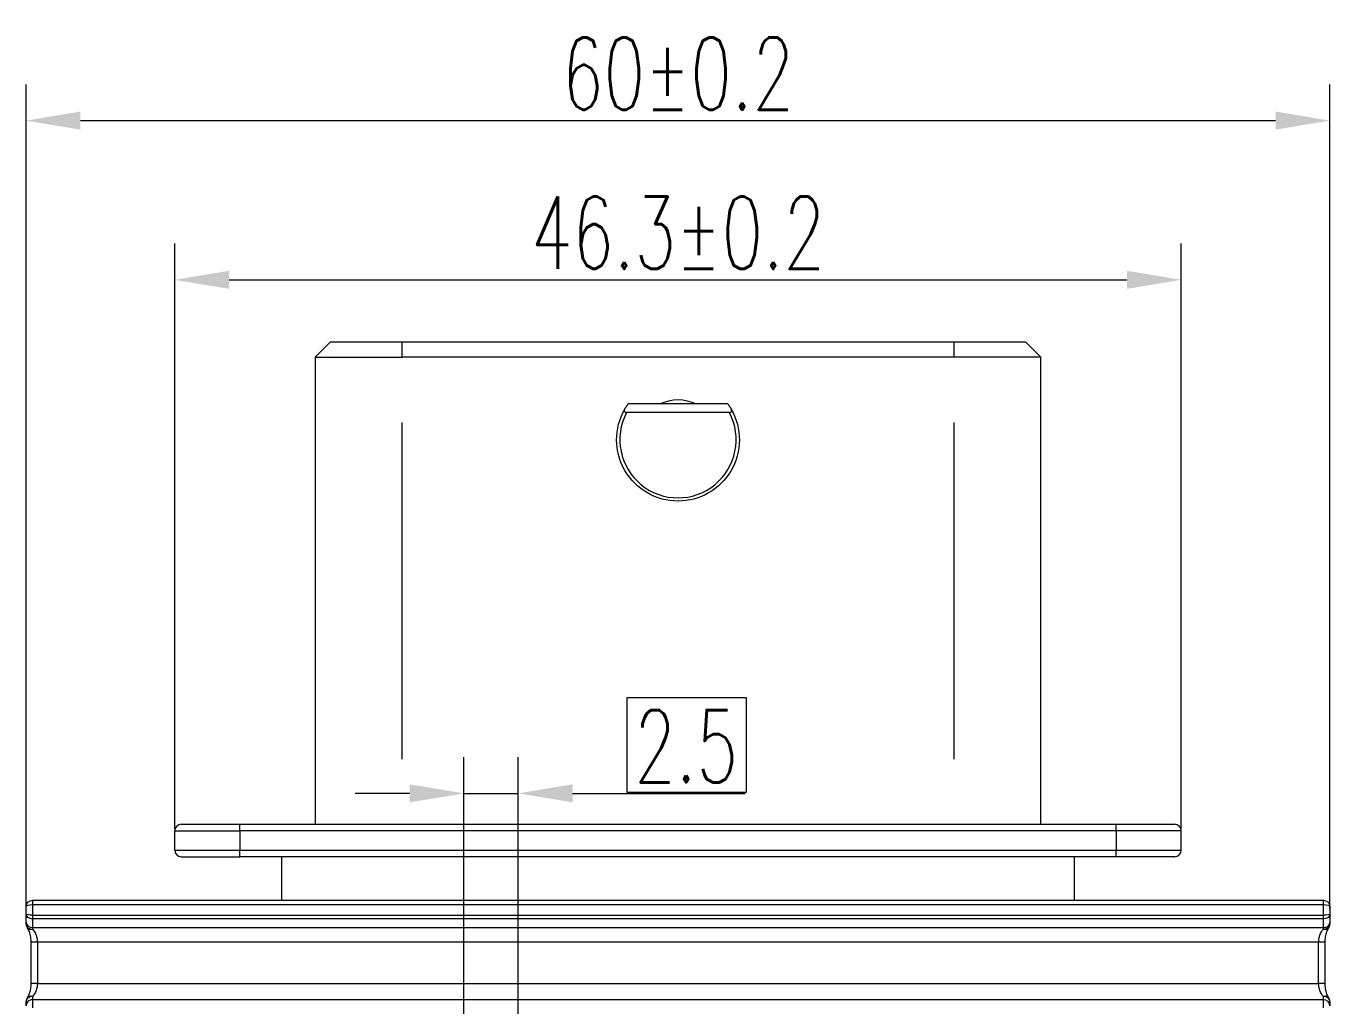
# Model space of a CAD drawing. Header units: millimetres. Extents: x 973 to 1237, y 285 to 472.
# Drawn here: x 1042.8 to 1078.8, y 335.15 to 362.22 of the extents above; entities that cross this region are included whole.
import ezdxf

# ---------------------------------------------------------------- set-up
doc = ezdxf.new("R2010")
doc.units = ezdxf.units.MM
doc.layers.add('3', color=7, linetype='Continuous', true_color=0xffffff)
doc.layers.add('尺寸线层', color=3, linetype='Continuous')
doc.styles.get("Standard").update_dxf_attribs({"font": 'txt', "bigfont": 'gbcbig.shx'})
doc.styles.add('标准', font='txt.shx', dxfattribs={"width": 0.667})
doc.dimstyles.new('小粟', dxfattribs={"dimtxt": 2, "dimasz": 1.5, "dimexe": 1, "dimexo": 0.05, "dimgap": 0.3, "dimtad": 1, "dimdsep": 46, "dimtxsty": 'Standard', "dimcen": 2.5, "dimadec": 0, "dimazin": 0, "dimtfac": 1, "dimtmove": 0, "dimatfit": 3, "dimfxl": 1, "dimlwd": 13, "dimlwe": 13, "dimarcsym": 0})

# ---------------------------------------------------------------- blocks, each defined once
blk = doc.blocks.new('*D559')
at = {"layer": 'DEFPOINTS', "color": 0}
for p in [(1074.695, 355.213), (1046.907, 339.994), (1074.695, 339.994)]:
    blk.add_point(p, dxfattribs=at)
at = {"layer": '尺寸线层', "color": 0, "lineweight": 13}
for p, q in [((1046.907, 340.044), (1046.907, 356.213)), ((1074.695, 340.044), (1074.695, 356.213)), ((1048.407, 355.213), (1073.195, 355.213))]:
    blk.add_line(p, q, dxfattribs=at)
at = {"layer": '尺寸线层', "color": 0}
for points in [[(1048.407, 355.463), (1048.407, 354.963), (1046.907, 355.213)], [(1073.195, 355.463), (1073.195, 354.963), (1074.695, 355.213)]]:
    blk.add_solid(points, dxfattribs=at)
at = {"layer": '尺寸线层', "color": 0, "insert": (1060.801, 356.513), "char_height": 2, "attachment_point": 5, "style": '标准'}
blk.add_mtext('46.3%%P0.2', dxfattribs=at)
blk = doc.blocks.new('*D562')
at = {"layer": 'DEFPOINTS', "color": 0}
for p in [(1056.391, 341.025), (1054.891, 325.324), (1056.391, 325.324)]:
    blk.add_point(p, dxfattribs=at)
at = {"layer": '尺寸线层', "color": 0, "lineweight": 13}
for p, q in [((1054.891, 325.374), (1054.891, 342.025)), ((1056.391, 325.374), (1056.391, 342.025)), ((1053.391, 341.025), (1051.891, 341.025)), ((1054.891, 341.025), (1056.391, 341.025)), ((1057.891, 341.025), (1062.659, 341.025))]:
    blk.add_line(p, q, dxfattribs=at)
at = {"layer": '尺寸线层', "color": 0}
for points in [[(1053.391, 341.275), (1053.391, 340.775), (1054.891, 341.025)], [(1057.891, 341.275), (1057.891, 340.775), (1056.391, 341.025)]]:
    blk.add_solid(points, dxfattribs=at)
at = {"layer": '尺寸线层', "color": 0, "insert": (1061.025, 342.325), "char_height": 2, "attachment_point": 5, "style": '标准'}
blk.add_mtext('2.5', dxfattribs=at)
blk = doc.blocks.new('*D570')
at = {"layer": 'DEFPOINTS', "color": 0}
for p in [(1078.801, 359.612), (1042.801, 337.794), (1078.801, 337.794)]:
    blk.add_point(p, dxfattribs=at)
at = {"layer": '尺寸线层', "color": 0, "lineweight": 13}
for p, q in [((1042.801, 337.844), (1042.801, 360.612)), ((1078.801, 337.844), (1078.801, 360.612)), ((1044.301, 359.612), (1077.301, 359.612))]:
    blk.add_line(p, q, dxfattribs=at)
at = {"layer": '尺寸线层', "color": 0}
for points in [[(1044.301, 359.862), (1044.301, 359.362), (1042.801, 359.612)], [(1077.301, 359.862), (1077.301, 359.362), (1078.801, 359.612)]]:
    blk.add_solid(points, dxfattribs=at)
at = {"layer": '尺寸线层', "color": 0, "insert": (1060.801, 360.912), "char_height": 2, "attachment_point": 5, "style": '标准'}
blk.add_mtext('60%%P0.2', dxfattribs=at)

msp = doc.modelspace()

# ---------------------------------------------------------------- linework, layer by layer
at = {"color": 2, "lineweight": 13}
msp.add_lwpolyline([(1059.392, 341.06), (1062.694, 341.06), (1062.694, 343.667), (1059.392, 343.667)], close=True, dxfattribs=at)
at = {"layer": '3', "color": 7, "linetype": 'Continuous', "lineweight": 18}
for p, q in [((1051.201, 353.494), (1050.781, 353.074)), ((1053.181, 353.494), (1051.201, 353.494)), ((1068.421, 353.494), (1053.181, 353.494)), ((1070.401, 353.494), (1068.421, 353.494)), ((1070.821, 353.074), (1070.401, 353.494)), ((1050.781, 353.074), (1053.181, 353.074)), ((1050.781, 353.074), (1050.781, 340.174)), ((1068.421, 353.074), (1053.181, 353.074)), ((1070.821, 353.074), (1068.421, 353.074)), ((1070.821, 340.174), (1070.821, 353.074)), ((1062.176, 351.784), (1059.425, 351.784)), ((1062.22, 351.544), (1059.382, 351.544)), ((1046.907, 339.454), (1046.907, 339.994)), ((1047.087, 340.174), (1048.707, 340.174)), ((1048.707, 340.174), (1072.895, 340.174)), ((1072.895, 340.174), (1074.515, 340.174)), ((1074.695, 339.454), (1074.695, 339.994)), ((1047.087, 339.274), (1048.707, 339.274)), ((1072.895, 339.274), (1048.707, 339.274)), ((1049.851, 339.274), (1049.851, 338.074)), ((1071.751, 338.074), (1071.751, 339.274)), ((1074.515, 339.274), (1072.895, 339.274)), ((1042.981, 338.074), (1078.621, 338.074)), ((1042.801, 337.693), (1042.801, 337.894)), ((1042.801, 337.468), (1042.801, 337.693)), ((1078.801, 337.894), (1078.801, 337.693)), ((1078.801, 337.693), (1078.801, 337.468)), ((1042.801, 337.41), (1042.801, 337.468)), ((1078.801, 337.468), (1078.801, 337.41)), ((1042.933, 336.911), (1042.933, 335.774)), ((1078.669, 335.774), (1078.669, 336.911)), ((1042.801, 335.151), (1042.801, 335.275)), ((1078.801, 335.275), (1078.801, 335.151))]:
    msp.add_line(p, q, dxfattribs=at)
at = {"layer": '3', "color": 155, "linetype": 'Continuous', "lineweight": 13}
for p, q in [((1053.181, 353.074), (1053.181, 353.494)), ((1068.421, 353.494), (1068.421, 353.074)), ((1053.181, 341.974), (1053.181, 351.274)), ((1068.421, 351.274), (1068.421, 341.974)), ((1046.907, 339.994), (1048.707, 339.994)), ((1048.707, 339.994), (1048.707, 340.174)), ((1048.707, 339.994), (1048.707, 339.454)), ((1072.895, 339.994), (1048.707, 339.994)), ((1072.895, 339.994), (1072.895, 340.174)), ((1074.695, 339.994), (1072.895, 339.994)), ((1072.895, 339.994), (1072.895, 339.454)), ((1046.907, 339.454), (1048.707, 339.454)), ((1048.707, 339.274), (1048.707, 339.454)), ((1048.707, 339.454), (1072.895, 339.454)), ((1072.895, 339.274), (1072.895, 339.454)), ((1072.895, 339.454), (1074.695, 339.454)), ((1042.981, 338.074), (1042.981, 337.954)), ((1078.621, 337.954), (1078.621, 338.074)), ((1042.981, 337.954), (1042.981, 337.66)), ((1042.981, 337.954), (1078.621, 337.954)), ((1078.621, 337.66), (1078.621, 337.954)), ((1042.981, 337.66), (1042.981, 337.559)), ((1042.981, 337.66), (1078.621, 337.66)), ((1078.621, 337.559), (1042.981, 337.559)), ((1042.981, 337.559), (1042.981, 337.316)), ((1078.621, 337.559), (1078.621, 337.66)), ((1078.621, 337.316), (1078.621, 337.559)), ((1042.981, 337.316), (1042.981, 337.274)), ((1042.981, 337.316), (1078.621, 337.316)), ((1078.621, 337.274), (1078.621, 337.316)), ((1043.113, 336.911), (1042.933, 336.911)), ((1078.489, 336.911), (1043.113, 336.911)), ((1043.113, 336.911), (1043.113, 335.774)), ((1078.489, 335.774), (1078.489, 336.911)), ((1078.669, 336.911), (1078.489, 336.911)), ((1043.113, 335.774), (1042.933, 335.774)), ((1043.113, 335.774), (1078.489, 335.774)), ((1078.669, 335.774), (1078.489, 335.774)), ((1042.981, 335.411), (1042.981, 335.321)), ((1042.981, 335.321), (1042.981, 335.103)), ((1078.621, 335.321), (1042.981, 335.321)), ((1078.621, 335.321), (1078.621, 335.411)), ((1078.621, 335.103), (1078.621, 335.321))]:
    msp.add_line(p, q, dxfattribs=at)
at = {"layer": '3', "color": 155, "linetype": 'Continuous', "lineweight": 13, "extrusion": (0, 0, -1)}
msp.add_arc((-1060.801, 350.794), 1.11, 63.1125, 116.8875, dxfattribs=at)
at = {"layer": '3', "color": 7, "linetype": 'Continuous', "lineweight": 18, "extrusion": (0, 0, -1)}
for centre, radius, start, end in [((-1060.801, 350.794), 1.695, 270, 29.7077), ((-1060.801, 350.794), 1.695, 150.2923, 270), ((-1042.981, 337.894), 0.18, 0, 90), ((-1078.621, 337.894), 0.18, 90, 180)]:
    msp.add_arc(centre, radius, start, end, dxfattribs=at)
at = {"layer": '3', "color": 155, "linetype": 'Continuous', "lineweight": 13}
msp.add_arc((1060.801, 350.794), 1.605, 152.1415, 27.8585, dxfattribs=at)
at = {"layer": '3', "color": 7, "linetype": 'Continuous', "lineweight": 18}
for centre, start, end in [((1047.087, 339.994), 90, 180), ((1074.515, 339.994), 0, 90), ((1047.087, 339.454), 180, 270), ((1074.515, 339.454), 270, 0), ((1042.981, 337.41), 180, 213.7453), ((1078.621, 337.41), 326.2547, 0), ((1042.981, 335.275), 146.2547, 180), ((1078.621, 335.275), 0, 33.7453)]:
    msp.add_arc(centre, 0.18, start, end, dxfattribs=at)
at = {"layer": '3', "color": 155, "linetype": 'Continuous', "lineweight": 13, "extrusion": (0, 0, -1)}
for centre, major_axis, ratio, start_param, end_param in [((1042.981, 337.894), (0.18, 0), 0.333333, 3.141593, 4.712389), ((1042.981, 337.693), (0.18, 0), 0.182982, 1.570796, 3.141593), ((1042.981, 337.693), (0.18, 0), 0.745423, 1.570796, 3.141593), ((1078.621, 337.894), (0.18, 0), 0.333333, 4.712389, 6.283185), ((1078.621, 337.693), (0.18, 0), 0.182982, 0, 1.570796), ((1078.621, 337.693), (0.18, 0), 0.745423, 0, 1.570796), ((1042.731, 336.911), (0, -0.48), 0.794444, 3.854649, 4.712389), ((1078.87, 336.911), (0, -0.48), 0.794444, 1.570796, 2.428536), ((1042.731, 335.774), (0, -0.48), 0.794444, 4.712389, 5.570129), ((1078.87, 335.774), (0, -0.48), 0.794444, 0.713057, 1.570796)]:
    msp.add_ellipse(centre, major_axis=major_axis, ratio=ratio, start_param=start_param, end_param=end_param, dxfattribs=at)
at = {"layer": '3', "color": 155, "linetype": 'Continuous', "lineweight": 13}
for centre, major_axis, ratio, start_param, end_param in [((1042.981, 337.468), (0.18, 0), 0.843661, 3.141593, 4.712389), ((1042.981, 337.41), (-0.18, 0), 0.756366, 0, 1.570796), ((1078.621, 337.468), (-0.18, 0), 0.843661, 1.570796, 3.141593), ((1078.621, 337.41), (-0.18, 0), 0.756366, 1.570796, 3.141593), ((1042.981, 337.41), (0.15, 0.1), 0.693074, 3.141605, 4.278764), ((1078.621, 337.41), (0.15, -0.1), 0.693074, 5.146014, 6.283173), ((1042.981, 335.275), (0.18, 0), 0.756366, 1.570796, 3.141593), ((1042.981, 335.151), (0.18, 0), 0.94299, 1.570796, 3.141593), ((1042.981, 335.275), (-0.15, 0.1), 0.693074, 5.146014, 6.302814), ((1078.621, 335.275), (-0.15, -0.1), 0.693074, 3.123484, 4.278764), ((1078.621, 335.275), (0.18, 0), 0.756366, 0, 1.570796), ((1078.621, 335.151), (-0.18, 0), 0.94299, 3.141593, 4.712389)]:
    msp.add_ellipse(centre, major_axis=major_axis, ratio=ratio, start_param=start_param, end_param=end_param, dxfattribs=at)
at = {"layer": '3', "color": 7, "linetype": 'Continuous', "lineweight": 18}
for points in [[(1059.328, 351.634), (1059.358, 351.686), (1059.39, 351.736), (1059.425, 351.784)], [(1062.176, 351.784), (1062.211, 351.736), (1062.243, 351.686), (1062.273, 351.634)]]:
    msp.add_rational_spline(points, [1, 0.999077295758, 0.999077295758, 1], degree=3, dxfattribs=at)
for points, knots in [([(1059.328, 351.634), (1059.318, 351.616), (1059.313, 351.596), (1059.324, 351.568), (1059.332, 351.559), (1059.354, 351.547), (1059.368, 351.544), (1059.382, 351.544)], [0, 0, 0, 0, 0.5, 0.5, 0.75, 0.75, 1, 1, 1, 1]), ([(1062.22, 351.544), (1062.234, 351.544), (1062.247, 351.547), (1062.27, 351.559), (1062.277, 351.568), (1062.289, 351.596), (1062.283, 351.616), (1062.273, 351.634)], [0, 0, 0, 0, 0.25, 0.25, 0.5, 0.5, 1, 1, 1, 1]), ([(1042.831, 337.31), (1042.845, 337.29), (1042.876, 337.231), (1042.917, 337.105), (1042.932, 336.983), (1042.933, 336.922), (1042.933, 336.911)], [0, 0, 0, 0, 0.251008, 0.62118, 0.934806, 1, 1, 1, 1]), ([(1078.669, 336.911), (1078.669, 336.948), (1078.674, 337.037), (1078.702, 337.174), (1078.741, 337.264), (1078.765, 337.302), (1078.77, 337.31)], [0, 0, 0, 0, 0.221197, 0.547172, 0.899304, 1, 1, 1, 1]), ([(1042.933, 335.774), (1042.932, 335.737), (1042.928, 335.648), (1042.899, 335.511), (1042.86, 335.421), (1042.836, 335.383), (1042.831, 335.375)], [0, 0, 0, 0, 0.221197, 0.547172, 0.899304, 1, 1, 1, 1]), ([(1078.77, 335.375), (1078.756, 335.395), (1078.725, 335.453), (1078.684, 335.579), (1078.67, 335.701), (1078.669, 335.763), (1078.669, 335.774)], [0, 0, 0, 0, 0.251008, 0.62118, 0.934806, 1, 1, 1, 1])]:
    msp.add_open_spline(points, degree=3, knots=knots, dxfattribs=at)

# ---------------------------------------------------------------- dimensions: what is measured, and where the dimension line sits
at = {"layer": '尺寸线层'}
for base, p1, p2, text, picture, middle in [((1078.801, 359.612), (1042.801, 337.794), (1078.801, 337.794), '60%%P0.2', '*D570', (1060.801, 359.612)), ((1056.391, 341.025), (1054.891, 325.324), (1056.391, 325.324), '2.5', '*D562', (1061.025, 341.025))]:
    dim = msp.add_linear_dim(base=base, p1=p1, p2=p2, text=text, dimstyle='小粟', override={"dimtxsty": '标准'}, dxfattribs=at)
    dim.commit()
    dim.dimension.update_dxf_attribs({"geometry": picture, "text_midpoint": middle, "dimtype": 160})
dim = msp.add_linear_dim(base=(1074.695, 355.213), p1=(1046.907, 339.994), p2=(1074.695, 339.994), text='46.3%%P0.2', dimstyle='小粟', override={"dimtxsty": '标准'}, dxfattribs=at)
dim.commit()
dim.dimension.update_dxf_attribs({"geometry": '*D559', "text_midpoint": (1060.801, 356.513)})

doc.saveas('drawing.dxf')
